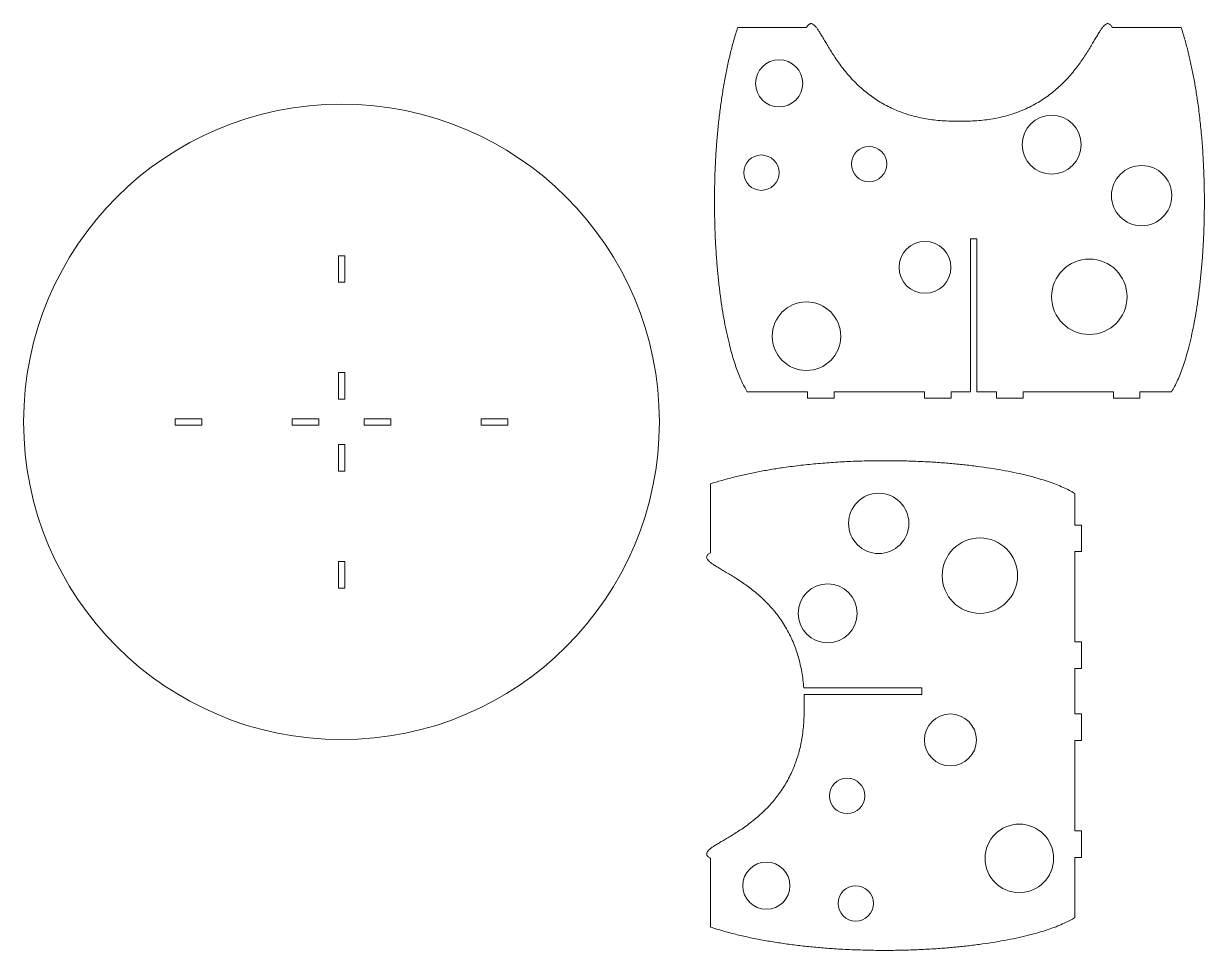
# Model space of a CAD drawing. Header units: millimetres. Extents: x -3151 to 984, y -2254 to 674.
# Drawn here: x -3151 to -923, y -1493 to 256 of the extents above; entities that cross this region are included whole.
import ezdxf

# ---------------------------------------------------------------- set-up
doc = ezdxf.new("R2010")
doc.units = ezdxf.units.MM

msp = doc.modelspace()

# ---------------------------------------------------------------- linework, layer by layer
at = {"color": 7, "linetype": 'Continuous', "lineweight": 15}
for p, q in [((-1673.6, 249.1), (-1803.4, 249.1)), ((-966.4, 249.1), (-1096.3, 249.1)), ((-1363.9, -149.7), (-1351.9, -149.7)), ((-1363.9, -438.9), (-1363.9, -149.7)), ((-1351.9, -149.7), (-1351.9, -438.9)), ((-2545.2, -181.8), (-2557.2, -181.8)), ((-2557.2, -181.8), (-2557.2, -231.8)), ((-2545.2, -231.8), (-2545.2, -181.8)), ((-2557.2, -231.8), (-2545.2, -231.8)), ((-2545.2, -402.6), (-2557.2, -402.6)), ((-2557.2, -402.6), (-2557.2, -452.6)), ((-2545.2, -452.6), (-2545.2, -402.6)), ((-1785.3, -438.9), (-1671.6, -438.9)), ((-1671.6, -438.9), (-1671.6, -450.9)), ((-1621.6, -438.9), (-1621.6, -450.9)), ((-1621.6, -438.9), (-1450.8, -438.9)), ((-1450.8, -438.9), (-1450.8, -450.9)), ((-1400.8, -438.9), (-1363.9, -438.9)), ((-1400.8, -438.9), (-1400.8, -450.9)), ((-1351.9, -438.9), (-1314.9, -438.9)), ((-1314.9, -438.9), (-1314.9, -450.9)), ((-1264.9, -438.9), (-1094.1, -438.9)), ((-1264.9, -438.9), (-1264.9, -450.9)), ((-1094.1, -438.9), (-1094.1, -450.9)), ((-1044.1, -438.9), (-984.6, -438.9)), ((-1044.1, -438.9), (-1044.1, -450.9)), ((-2557.2, -452.6), (-2545.2, -452.6)), ((-1621.6, -450.9), (-1671.6, -450.9)), ((-1400.8, -450.9), (-1450.8, -450.9)), ((-1264.9, -450.9), (-1314.9, -450.9)), ((-1044.1, -450.9), (-1094.1, -450.9)), ((-2815, -489.5), (-2865, -489.5)), ((-2865, -489.5), (-2865, -501.5)), ((-2815, -501.5), (-2815, -489.5)), ((-2594.2, -489.5), (-2644.2, -489.5)), ((-2644.2, -489.5), (-2644.2, -501.5)), ((-2594.2, -501.5), (-2594.2, -489.5)), ((-2508.3, -489.5), (-2508.3, -501.5)), ((-2458.3, -489.5), (-2508.3, -489.5)), ((-2458.3, -501.5), (-2458.3, -489.5)), ((-2287.5, -489.5), (-2287.5, -501.5)), ((-2237.5, -489.5), (-2287.5, -489.5)), ((-2237.5, -501.5), (-2237.5, -489.5)), ((-2865, -501.5), (-2815, -501.5)), ((-2644.2, -501.5), (-2594.2, -501.5)), ((-2508.3, -501.5), (-2458.3, -501.5)), ((-2287.5, -501.5), (-2237.5, -501.5)), ((-2545.2, -538.5), (-2557.2, -538.5)), ((-2557.2, -538.5), (-2557.2, -588.5)), ((-2545.2, -588.5), (-2545.2, -538.5)), ((-2557.2, -588.5), (-2545.2, -588.5)), ((-1854.8, -612.6), (-1854.8, -742.5)), ((-1166.8, -690.3), (-1166.8, -630.8)), ((-1166.8, -690.3), (-1154.8, -690.3)), ((-1154.8, -690.3), (-1154.8, -740.3)), ((-1166.8, -740.3), (-1154.8, -740.3)), ((-1166.8, -911.1), (-1166.8, -740.3)), ((-2545.2, -759.3), (-2557.2, -759.3)), ((-2557.2, -759.3), (-2557.2, -809.3)), ((-2545.2, -809.3), (-2545.2, -759.3)), ((-2557.2, -809.3), (-2545.2, -809.3)), ((-1166.8, -911.1), (-1154.8, -911.1)), ((-1154.8, -911.1), (-1154.8, -961.1)), ((-1166.8, -961.1), (-1154.8, -961.1)), ((-1166.8, -1047), (-1166.8, -961.1)), ((-1456, -998), (-1678.8, -998)), ((-1456, -1010), (-1456, -998)), ((-1678.2, -1010), (-1456, -1010)), ((-1166.8, -1047), (-1154.8, -1047)), ((-1154.8, -1047), (-1154.8, -1097)), ((-1166.8, -1097), (-1154.8, -1097)), ((-1166.8, -1267.8), (-1166.8, -1097)), ((-1166.8, -1267.8), (-1154.8, -1267.8)), ((-1154.8, -1267.8), (-1154.8, -1317.8)), ((-1854.8, -1319.8), (-1854.8, -1449.6)), ((-1166.8, -1317.8), (-1154.8, -1317.8)), ((-1166.8, -1431.5), (-1166.8, -1317.8))]:
    msp.add_line(p, q, dxfattribs=at)
for centre, radius in [((-1725.2, 143.6), 44.5), ((-2551.2, -495.5), 600), ((-1210.9, 27.8), 55.7), ((-1555.5, -8.8), 33.4), ((-1758.7, -25), 33.4), ((-1041, -68.4), 56.9), ((-1449.9, -203.8), 49), ((-1139.7, -259.3), 71.2), ((-1673.6, -333.8), 64.7), ((-1537.3, -687.2), 56.9), ((-1346.3, -785.9), 71.2), ((-1633.5, -857.1), 55.7), ((-1401.9, -1096.1), 49), ((-1596.9, -1201.7), 33.4), ((-1271.9, -1319.8), 64.7), ((-1749.3, -1371.3), 44.5), ((-1580.6, -1404.8), 33.4)]:
    msp.add_circle(centre, radius, dxfattribs=at)
for points, knots in [([(-1803.4, 249.1), (-1805.9, 241.4), (-1810.8, 225.7), (-1817.1, 201.5), (-1822.8, 176.5), (-1827.9, 150.6), (-1832.4, 124.3), (-1836.2, 97.6), (-1839.5, 70.5), (-1842.1, 43.2), (-1844.4, 13.8), (-1846.1, -17.5), (-1847.1, -50.6), (-1847.4, -83.6), (-1846.9, -116.4), (-1845.8, -148.7), (-1844, -178.9), (-1841.8, -207), (-1839.2, -232.9), (-1836.2, -258), (-1832.6, -282.3), (-1828.7, -305.5), (-1824.3, -327.7), (-1819.7, -347.3), (-1815.2, -364.5), (-1810.9, -379.3), (-1806.3, -393.1), (-1801.4, -406.1), (-1796.4, -418), (-1791.1, -428.9), (-1787.2, -435.6), (-1785.3, -438.9)], [0, 0, 0, 0, 0.034639, 0.070366, 0.107083, 0.144688, 0.183071, 0.221414, 0.260283, 0.299561, 0.339129, 0.386444, 0.43379, 0.480959, 0.527739, 0.573916, 0.619279, 0.657351, 0.694534, 0.730697, 0.765708, 0.799438, 0.831762, 0.862558, 0.885608, 0.907589, 0.928455, 0.948159, 0.966668, 0.983952, 1, 1, 1, 1]), ([(-1384.9, 72.4), (-1390.5, 72.4), (-1401.4, 72.3), (-1417.5, 73), (-1432.8, 74.4), (-1447.5, 76.5), (-1461.3, 79.3), (-1474.5, 82.5), (-1486.9, 86.3), (-1498.8, 90.6), (-1510.7, 95.7), (-1522.7, 101.5), (-1534.6, 108.2), (-1545.8, 115.4), (-1556.2, 123), (-1566, 130.9), (-1575.9, 139.7), (-1585.8, 149.6), (-1595.6, 160.4), (-1604.5, 171.3), (-1612.5, 182.1), (-1619.8, 192.6), (-1626.3, 202.6), (-1632, 212), (-1637.2, 220.6), (-1641.8, 228.5), (-1646.1, 235.7), (-1649.9, 241.8), (-1653.3, 247), (-1656.5, 251.1), (-1659.3, 253.9), (-1661.8, 255.6), (-1664, 256.5), (-1666.2, 256.4), (-1668.2, 255.6), (-1670.1, 254), (-1671.9, 251.8), (-1673, 250.1), (-1673.6, 249.1)], [0, 0, 0, 0, 0.045539, 0.089132, 0.130924, 0.171055, 0.209663, 0.246223, 0.281554, 0.315765, 0.348954, 0.387254, 0.424365, 0.460396, 0.495435, 0.529545, 0.562768, 0.603797, 0.643416, 0.68157, 0.718164, 0.753062, 0.786099, 0.81537, 0.842639, 0.867716, 0.890409, 0.91053, 0.927062, 0.941042, 0.952474, 0.959516, 0.965548, 0.971136, 0.977087, 0.983321, 0.990866, 1, 1, 1, 1]), ([(-1096.3, 249.1), (-1096.9, 250.1), (-1098, 251.8), (-1099.8, 254), (-1101.6, 255.6), (-1103.7, 256.4), (-1105.9, 256.5), (-1108.1, 255.6), (-1110.6, 253.9), (-1113.4, 251.1), (-1116.5, 247), (-1120.1, 241.7), (-1124.1, 235.2), (-1128.6, 227.5), (-1133.6, 219), (-1139.2, 209.8), (-1145.3, 199.9), (-1151.9, 189.8), (-1159.1, 179.6), (-1166.9, 169.4), (-1175.4, 159.2), (-1184.6, 149), (-1194.4, 139.3), (-1204.7, 130.1), (-1215.5, 121.6), (-1227.1, 113.4), (-1239.5, 105.7), (-1252.8, 98.6), (-1267.1, 92.2), (-1281.2, 86.9), (-1295, 82.7), (-1308.3, 79.3), (-1322.3, 76.6), (-1336.9, 74.4), (-1352.3, 73), (-1368.4, 72.3), (-1379.3, 72.4), (-1384.9, 72.4)], [0, 0, 0, 0, 0.0091339, 0.0166787, 0.0229132, 0.0288641, 0.0344522, 0.0404847, 0.0475268, 0.0589584, 0.0729382, 0.0894706, 0.1108957, 0.1352015, 0.162163, 0.1915504, 0.2231414, 0.2567288, 0.2900589, 0.324866, 0.3610434, 0.3985145, 0.4372376, 0.4735241, 0.5108697, 0.5493327, 0.589003, 0.6300031, 0.6724871, 0.71664, 0.7526427, 0.7899215, 0.8285993, 0.8688068, 0.9106807, 0.9543632, 1, 1, 1, 1]), ([(-984.6, -438.9), (-982.6, -435.4), (-978.4, -428.3), (-972.9, -416.6), (-967.5, -403.8), (-962.5, -389.9), (-957.7, -375), (-952.9, -358.1), (-948.1, -339.1), (-943.6, -317.9), (-939.5, -295.7), (-935.7, -272.3), (-932.4, -247.8), (-929.5, -222.4), (-927.1, -196.2), (-925.2, -169.4), (-923.8, -142.1), (-922.9, -114.3), (-922.5, -84.7), (-922.7, -53.2), (-923.7, -20.1), (-925.4, 13), (-927.9, 45.8), (-931.2, 78.3), (-935, 108.1), (-939.2, 135), (-943.5, 159.1), (-948.4, 182.7), (-953.8, 205.5), (-959.7, 227.7), (-964.2, 242.1), (-966.4, 249.1)], [0, 0, 0, 0, 0.017021, 0.035427, 0.0552, 0.076307, 0.098703, 0.122334, 0.151689, 0.182571, 0.214869, 0.248466, 0.283964, 0.32056, 0.358123, 0.39652, 0.435618, 0.475282, 0.515378, 0.562525, 0.609865, 0.65719, 0.704291, 0.750965, 0.797011, 0.832623, 0.867635, 0.901961, 0.935515, 0.968219, 1, 1, 1, 1]), ([(-1166.8, -630.8), (-1170.2, -628.8), (-1177.4, -624.6), (-1189.1, -619.1), (-1201.8, -613.7), (-1215.7, -608.7), (-1230.7, -603.9), (-1247.6, -599), (-1266.6, -594.3), (-1287.7, -589.8), (-1310, -585.6), (-1333.4, -581.9), (-1357.8, -578.6), (-1383.3, -575.7), (-1409.5, -573.3), (-1436.3, -571.4), (-1463.6, -570), (-1491.4, -569.1), (-1521, -568.7), (-1552.4, -568.9), (-1585.6, -569.9), (-1618.6, -571.6), (-1651.5, -574.1), (-1684, -577.4), (-1713.7, -581.2), (-1740.7, -585.4), (-1764.8, -589.7), (-1788.3, -594.6), (-1811.2, -600), (-1833.4, -605.9), (-1847.7, -610.4), (-1854.8, -612.6)], [0, 0, 0, 0, 0.017021, 0.035427, 0.0552, 0.076307, 0.098703, 0.122334, 0.151689, 0.182571, 0.214869, 0.248466, 0.283964, 0.32056, 0.358123, 0.39652, 0.435618, 0.475282, 0.515378, 0.562525, 0.609865, 0.65719, 0.704291, 0.750965, 0.797011, 0.832623, 0.867635, 0.901961, 0.935515, 0.968219, 1, 1, 1, 1]), ([(-1854.8, -742.5), (-1855.8, -743.1), (-1857.5, -744.1), (-1859.7, -746), (-1861.2, -747.8), (-1862.1, -749.9), (-1862.1, -752.1), (-1861.3, -754.3), (-1859.6, -756.8), (-1856.7, -759.6), (-1852.7, -762.7), (-1847.4, -766.3), (-1840.9, -770.3), (-1833.2, -774.8), (-1824.7, -779.8), (-1815.4, -785.3), (-1805.6, -791.5), (-1795.5, -798.1), (-1785.3, -805.3), (-1775.1, -813.1), (-1764.9, -821.5), (-1754.7, -830.8), (-1744.9, -840.7), (-1735.6, -851.1), (-1726.9, -862.1), (-1718.6, -873.9), (-1710.8, -886.7), (-1703.6, -900.3), (-1697.6, -913.9), (-1692.7, -927.1), (-1688.6, -940), (-1685.2, -953.5), (-1682.4, -967.7), (-1680.1, -982.6), (-1679.3, -992.8), (-1678.8, -998)], [0, 0, 0, 0, 0.010037, 0.018328, 0.025179, 0.031718, 0.037859, 0.044487, 0.052226, 0.064788, 0.08015, 0.098317, 0.12186, 0.148569, 0.178196, 0.210489, 0.245204, 0.282112, 0.318737, 0.356986, 0.39674, 0.437916, 0.480468, 0.521105, 0.562952, 0.606077, 0.650586, 0.696624, 0.744373, 0.783235, 0.823408, 0.865025, 0.908227, 0.953166, 1, 1, 1, 1]), ([(-1678.2, -1010), (-1678.1, -1013.5), (-1677.9, -1020.5), (-1678, -1027.6), (-1678.1, -1031.1)], [0, 0, 0, 0, 0.493011, 1, 1, 1, 1]), ([(-1678.1, -1031.1), (-1678, -1036.7), (-1677.9, -1047.6), (-1678.7, -1063.7), (-1680.1, -1079), (-1682.2, -1093.6), (-1684.9, -1107.5), (-1688.2, -1120.7), (-1692, -1133.1), (-1696.3, -1145), (-1701.3, -1156.9), (-1707.2, -1168.9), (-1713.9, -1180.8), (-1721.1, -1192), (-1728.7, -1202.4), (-1736.5, -1212.2), (-1745.4, -1222.1), (-1755.3, -1232), (-1766.1, -1241.8), (-1776.9, -1250.6), (-1787.7, -1258.7), (-1798.3, -1266), (-1808.3, -1272.5), (-1817.6, -1278.2), (-1826.2, -1283.3), (-1834.2, -1288), (-1841.3, -1292.2), (-1847.5, -1296.1), (-1852.7, -1299.5), (-1856.7, -1302.7), (-1859.6, -1305.5), (-1861.3, -1308), (-1862.1, -1310.2), (-1862.1, -1312.4), (-1861.2, -1314.4), (-1859.7, -1316.3), (-1857.5, -1318.1), (-1855.8, -1319.2), (-1854.8, -1319.8)], [0, 0, 0, 0, 0.045539, 0.089132, 0.130924, 0.171055, 0.209663, 0.246223, 0.281554, 0.315765, 0.348954, 0.387254, 0.424365, 0.460396, 0.495435, 0.529545, 0.562768, 0.603797, 0.643416, 0.68157, 0.718164, 0.753062, 0.786099, 0.81537, 0.842639, 0.867716, 0.890409, 0.91053, 0.927062, 0.941042, 0.952474, 0.959516, 0.965548, 0.971136, 0.977087, 0.983321, 0.990866, 1, 1, 1, 1]), ([(-1854.8, -1449.6), (-1847.1, -1452), (-1831.4, -1456.9), (-1807.2, -1463.3), (-1782.1, -1469), (-1756.3, -1474.1), (-1730, -1478.6), (-1703.2, -1482.4), (-1676.2, -1485.7), (-1648.8, -1488.3), (-1619.5, -1490.6), (-1588.1, -1492.2), (-1555, -1493.3), (-1522, -1493.6), (-1489.3, -1493.1), (-1457, -1492), (-1426.8, -1490.2), (-1398.7, -1488), (-1372.8, -1485.4), (-1347.7, -1482.3), (-1323.4, -1478.8), (-1300.1, -1474.8), (-1277.9, -1470.4), (-1258.3, -1465.9), (-1241.2, -1461.4), (-1226.4, -1457.1), (-1212.5, -1452.5), (-1199.6, -1447.6), (-1187.7, -1442.5), (-1176.8, -1437.3), (-1170, -1433.4), (-1166.8, -1431.5)], [0, 0, 0, 0, 0.034639, 0.070366, 0.107083, 0.144688, 0.183071, 0.221414, 0.260283, 0.299561, 0.339129, 0.386444, 0.43379, 0.480959, 0.527739, 0.573916, 0.619279, 0.657351, 0.694534, 0.730697, 0.765708, 0.799438, 0.831762, 0.862558, 0.885608, 0.907589, 0.928455, 0.948159, 0.966668, 0.983952, 1, 1, 1, 1])]:
    msp.add_open_spline(points, degree=3, knots=knots, dxfattribs=at)

doc.saveas('drawing.dxf')
